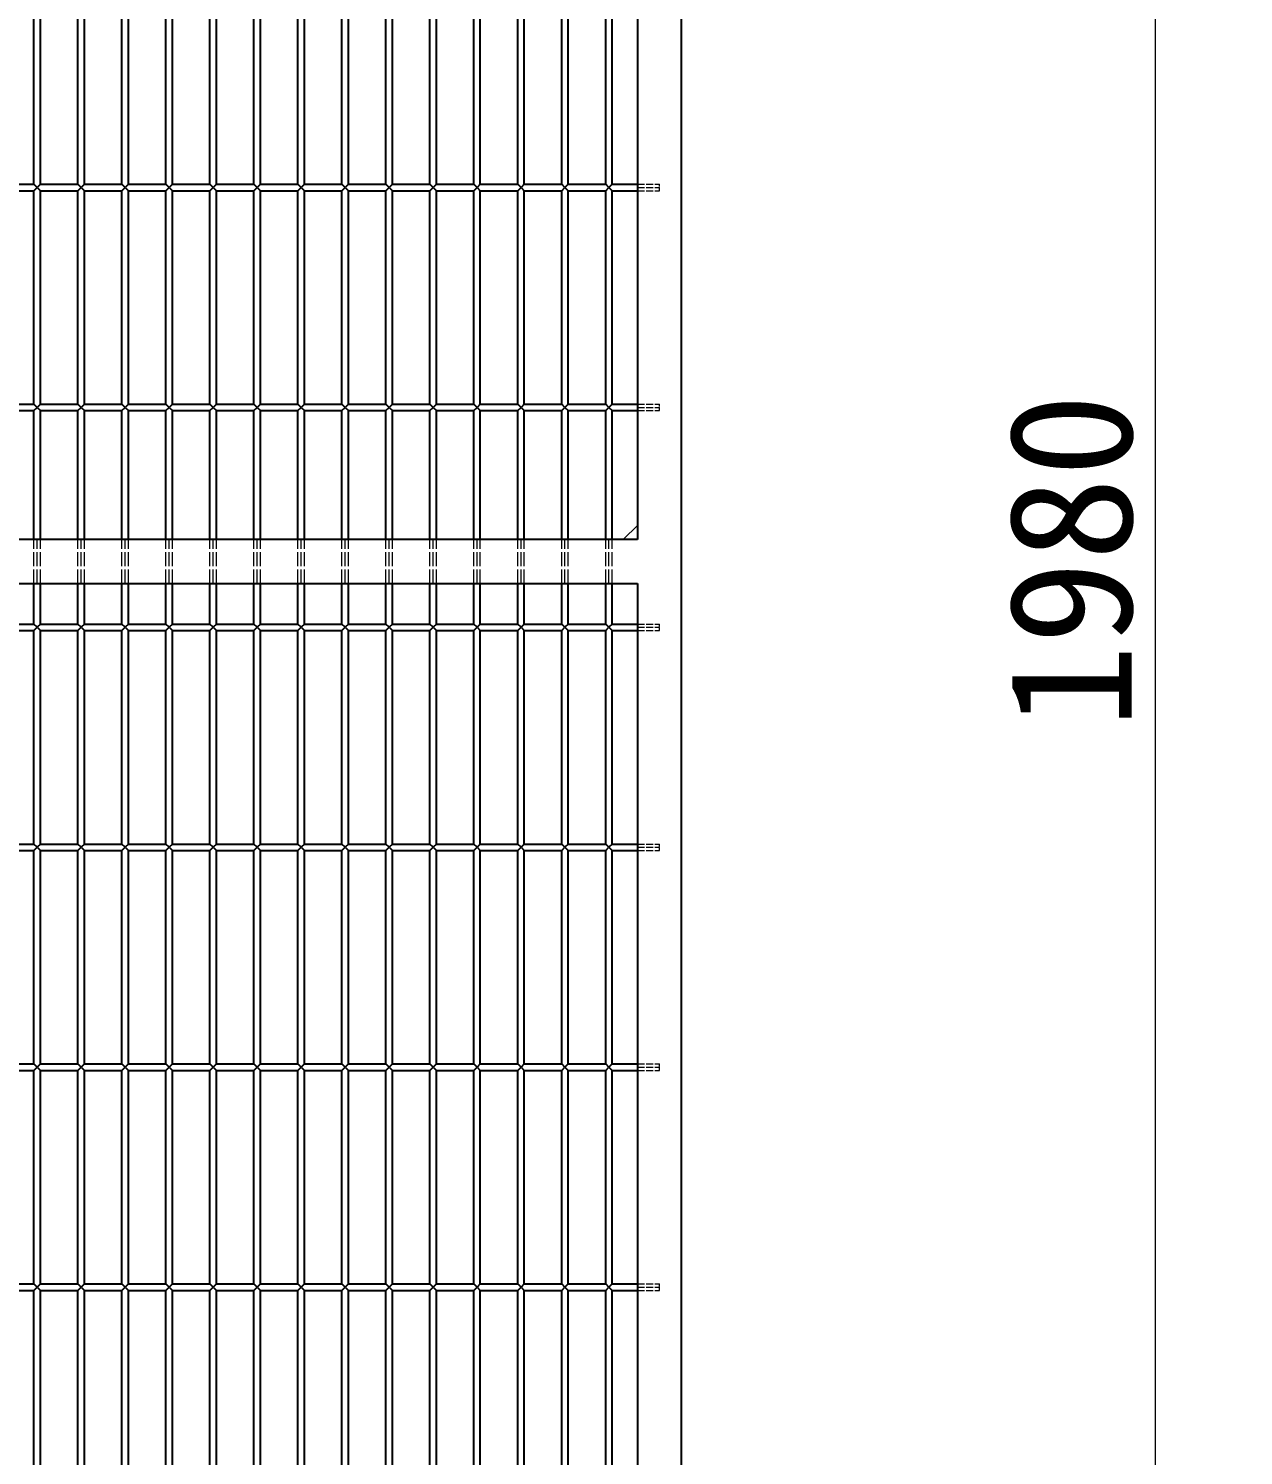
# Model space of a CAD drawing. Header units: millimetres. Extents: x 120 to 9117, y 110 to 4090.
# Drawn here: x 2473 to 3026, y 2111 to 2759 of the extents above; entities that cross this region are included whole.
import ezdxf

# ---------------------------------------------------------------- set-up
doc = ezdxf.new("R2010")
doc.units = ezdxf.units.MM
doc.header["$LTSCALE"] = 20
doc.linetypes.add('DASHED', pattern=[0.2067, 0.1654, -0.0413])
doc.layers.add('可见 (ISO)', color=7, linetype='Continuous', lineweight=25)
for name, color, linetype, lineweight, true_color in [('尺寸 (ISO)', 7, 'Continuous', 18, 0x008000), ('符号 (ISO)', 7, 'Continuous', 18, 0x008000), ('隐藏 (ISO)', 5, 'DASHED', 18, 0x0000ff)]:
    doc.layers.add(name, color=color, linetype=linetype, lineweight=lineweight, true_color=true_color)
doc.styles.add('最新国标', font='simfang.ttf')
doc.dimstyles.new('默认 (GB)', dxfattribs={"dimscale": 20, "dimtxt": 2.8, "dimasz": 2.5, "dimexe": 2, "dimexo": 1.5, "dimgap": 0.5, "dimtad": 1, "dimtoh": 1, "dimdsep": 46, "dimtxsty": '最新国标', "dimcen": 0.09, "dimdle": 10, "dimclrd": 256, "dimclre": 256, "dimclrt": 256, "dimaunit": 1, "dimadec": 3, "dimazin": 2, "dimtfac": 0.535714, "dimtdec": 3, "dimtmove": 0, "dimatfit": 3, "dimfxl": 0, "dimtolj": 1, "dimlwd": -1, "dimlwe": -1, "dimarcsym": 0})

# ---------------------------------------------------------------- blocks, each defined once
blk = doc.blocks.new('末端处理方式3')
at = {"layer": '符号 (ISO)'}
for p, q in [((137.197, 126.351), (137.514, 126.668)), ((137.514, 126.668), (137.514, 126.351)), ((137.514, 126.351), (137.197, 126.351))]:
    blk.add_line(p, q, dxfattribs=at)
at = {"layer": '符号 (ISO)', "flags": 128}
blk.add_lwpolyline([(137.514, 126.351), (137.514, 126.668), (137.197, 126.351), (137.514, 126.351)], dxfattribs=at)
at = {"layer": '符号 (ISO)'}
blk.add_solid([(137.514, 126.351), (137.514, 126.668), (137.197, 126.351), (137.514, 126.351)], dxfattribs=at)
blk = doc.blocks.new('_DotSmall')
at = {"color": 0, "linetype": 'ByBlock', "const_width": 0.5}
blk.add_lwpolyline([(-0.0625, 0, 1), (0.0625, 0, 1)], format="xyb", close=True, dxfattribs=at)
blk = doc.blocks.new('*D19')
at = {"layer": 'Defpoints', "color": 0, "transparency": 16777216}
for p in [(2638.78, 3507.01), (2985.81, 3507.01), (2635.78, 1527.01)]:
    blk.add_point(p, dxfattribs=at)
at = {"layer": '尺寸 (ISO)', "color": 116, "true_color": 0x00803f, "transparency": 16777216}
for p, q in [((2668.78, 3507.01), (3025.81, 3507.01)), ((2985.81, 1527.01), (2985.81, 3457.01)), ((2665.78, 1527.01), (3025.81, 1527.01))]:
    blk.add_line(p, q, dxfattribs=at)
blk.add_solid([(2977.47, 3457.01), (2994.14, 3457.01), (2985.81, 3507.01)], dxfattribs=at)
at = {"layer": '尺寸 (ISO)', "color": 116, "true_color": 0x00803f, "transparency": 16777216, "xscale": 50, "yscale": 50, "zscale": 50, "rotation": 270}
blk.add_blockref('_DotSmall', (2985.81, 1527.01), dxfattribs=at)
at = {"layer": '尺寸 (ISO)', "transparency": 16777216, "insert": (2947.49, 2517.21), "char_height": 56, "attachment_point": 5, "rotation": 90, "style": '最新国标'}
blk.add_mtext('\\A1;1980', dxfattribs=at)

msp = doc.modelspace()

# ---------------------------------------------------------------- linework, layer by layer
at = {"layer": '可见 (ISO)'}
for p, q in [((2770.28, 1517.011), (2770.28, 3517.011)), ((2750.28, 3497.011), (2750.28, 2527.011)), ((2475.78, 2688.511), (2475.78, 2785.511)), ((2478.78, 2688.511), (2478.78, 2785.511)), ((2495.78, 2688.511), (2495.78, 2785.511)), ((2498.78, 2688.511), (2498.78, 2785.511)), ((2515.78, 2688.511), (2515.78, 2785.511)), ((2518.78, 2688.511), (2518.78, 2785.511)), ((2535.78, 2688.511), (2535.78, 2785.511)), ((2538.78, 2688.511), (2538.78, 2785.511)), ((2555.78, 2688.511), (2555.78, 2785.511)), ((2558.78, 2688.511), (2558.78, 2785.511)), ((2575.78, 2688.511), (2575.78, 2785.511)), ((2578.78, 2688.511), (2578.78, 2785.511)), ((2595.78, 2688.511), (2595.78, 2785.511)), ((2598.78, 2688.511), (2598.78, 2785.511)), ((2615.78, 2688.511), (2615.78, 2785.511)), ((2618.78, 2688.511), (2618.78, 2785.511)), ((2635.78, 2688.511), (2635.78, 2785.511)), ((2638.78, 2688.511), (2638.78, 2785.511)), ((2655.78, 2688.511), (2655.78, 2785.511)), ((2658.78, 2688.511), (2658.78, 2785.511)), ((2675.78, 2688.511), (2675.78, 2785.511)), ((2678.78, 2688.511), (2678.78, 2785.511)), ((2695.78, 2688.511), (2695.78, 2785.511)), ((2698.78, 2688.511), (2698.78, 2785.511)), ((2715.78, 2688.511), (2715.78, 2785.511)), ((2718.78, 2688.511), (2718.78, 2785.511)), ((2735.78, 2688.511), (2735.78, 2785.511)), ((2738.78, 2688.511), (2738.78, 2785.511)), ((2458.78, 2688.511), (2475.78, 2688.511)), ((2477.28, 2687.011), (2475.78, 2688.511)), ((2475.78, 2685.511), (2477.28, 2687.011)), ((2478.78, 2688.511), (2477.28, 2687.011)), ((2477.28, 2687.011), (2478.78, 2685.511)), ((2478.78, 2688.511), (2495.78, 2688.511)), ((2497.28, 2687.011), (2495.78, 2688.511)), ((2495.78, 2685.511), (2497.28, 2687.011)), ((2498.78, 2688.511), (2497.28, 2687.011)), ((2497.28, 2687.011), (2498.78, 2685.511)), ((2498.78, 2688.511), (2515.78, 2688.511)), ((2517.28, 2687.011), (2515.78, 2688.511)), ((2515.78, 2685.511), (2517.28, 2687.011)), ((2518.78, 2688.511), (2517.28, 2687.011)), ((2517.28, 2687.011), (2518.78, 2685.511)), ((2518.78, 2688.511), (2535.78, 2688.511)), ((2537.28, 2687.011), (2535.78, 2688.511)), ((2535.78, 2685.511), (2537.28, 2687.011)), ((2538.78, 2688.511), (2537.28, 2687.011)), ((2537.28, 2687.011), (2538.78, 2685.511)), ((2538.78, 2688.511), (2555.78, 2688.511)), ((2557.28, 2687.011), (2555.78, 2688.511)), ((2555.78, 2685.511), (2557.28, 2687.011)), ((2558.78, 2688.511), (2557.28, 2687.011)), ((2557.28, 2687.011), (2558.78, 2685.511)), ((2558.78, 2688.511), (2575.78, 2688.511)), ((2577.28, 2687.011), (2575.78, 2688.511)), ((2575.78, 2685.511), (2577.28, 2687.011)), ((2578.78, 2688.511), (2577.28, 2687.011)), ((2577.28, 2687.011), (2578.78, 2685.511)), ((2578.78, 2688.511), (2595.78, 2688.511)), ((2597.28, 2687.011), (2595.78, 2688.511)), ((2595.78, 2685.511), (2597.28, 2687.011)), ((2598.78, 2688.511), (2597.28, 2687.011)), ((2597.28, 2687.011), (2598.78, 2685.511)), ((2598.78, 2688.511), (2615.78, 2688.511)), ((2617.28, 2687.011), (2615.78, 2688.511)), ((2615.78, 2685.511), (2617.28, 2687.011)), ((2618.78, 2688.511), (2617.28, 2687.011)), ((2617.28, 2687.011), (2618.78, 2685.511)), ((2618.78, 2688.511), (2635.78, 2688.511)), ((2637.28, 2687.011), (2635.78, 2688.511)), ((2635.78, 2685.511), (2637.28, 2687.011)), ((2638.78, 2688.511), (2637.28, 2687.011)), ((2637.28, 2687.011), (2638.78, 2685.511)), ((2638.78, 2688.511), (2655.78, 2688.511)), ((2657.28, 2687.011), (2655.78, 2688.511)), ((2655.78, 2685.511), (2657.28, 2687.011)), ((2658.78, 2688.511), (2657.28, 2687.011)), ((2657.28, 2687.011), (2658.78, 2685.511)), ((2658.78, 2688.511), (2675.78, 2688.511)), ((2677.28, 2687.011), (2675.78, 2688.511)), ((2675.78, 2685.511), (2677.28, 2687.011)), ((2678.78, 2688.511), (2677.28, 2687.011)), ((2677.28, 2687.011), (2678.78, 2685.511)), ((2678.78, 2688.511), (2695.78, 2688.511)), ((2697.28, 2687.011), (2695.78, 2688.511)), ((2695.78, 2685.511), (2697.28, 2687.011)), ((2698.78, 2688.511), (2697.28, 2687.011)), ((2697.28, 2687.011), (2698.78, 2685.511)), ((2698.78, 2688.511), (2715.78, 2688.511)), ((2717.28, 2687.011), (2715.78, 2688.511)), ((2715.78, 2685.511), (2717.28, 2687.011)), ((2718.78, 2688.511), (2717.28, 2687.011)), ((2717.28, 2687.011), (2718.78, 2685.511)), ((2718.78, 2688.511), (2735.78, 2688.511)), ((2737.28, 2687.011), (2735.78, 2688.511)), ((2735.78, 2685.511), (2737.28, 2687.011)), ((2738.78, 2688.511), (2737.28, 2687.011)), ((2737.28, 2687.011), (2738.78, 2685.511)), ((2738.78, 2688.511), (2750.28, 2688.511)), ((2458.78, 2685.511), (2475.78, 2685.511)), ((2475.78, 2588.511), (2475.78, 2685.511)), ((2478.78, 2685.511), (2495.78, 2685.511)), ((2478.78, 2588.511), (2478.78, 2685.511)), ((2495.78, 2588.511), (2495.78, 2685.511)), ((2498.78, 2685.511), (2515.78, 2685.511)), ((2498.78, 2588.511), (2498.78, 2685.511)), ((2515.78, 2588.511), (2515.78, 2685.511)), ((2518.78, 2685.511), (2535.78, 2685.511)), ((2518.78, 2588.511), (2518.78, 2685.511)), ((2535.78, 2588.511), (2535.78, 2685.511)), ((2538.78, 2685.511), (2555.78, 2685.511)), ((2538.78, 2588.511), (2538.78, 2685.511)), ((2555.78, 2588.511), (2555.78, 2685.511)), ((2558.78, 2685.511), (2575.78, 2685.511)), ((2558.78, 2588.511), (2558.78, 2685.511)), ((2575.78, 2588.511), (2575.78, 2685.511)), ((2578.78, 2685.511), (2595.78, 2685.511)), ((2578.78, 2588.511), (2578.78, 2685.511)), ((2595.78, 2588.511), (2595.78, 2685.511)), ((2598.78, 2685.511), (2615.78, 2685.511)), ((2598.78, 2588.511), (2598.78, 2685.511)), ((2615.78, 2588.511), (2615.78, 2685.511)), ((2618.78, 2685.511), (2635.78, 2685.511)), ((2618.78, 2588.511), (2618.78, 2685.511)), ((2635.78, 2588.511), (2635.78, 2685.511)), ((2638.78, 2685.511), (2655.78, 2685.511)), ((2638.78, 2588.511), (2638.78, 2685.511)), ((2655.78, 2588.511), (2655.78, 2685.511)), ((2658.78, 2685.511), (2675.78, 2685.511)), ((2658.78, 2588.511), (2658.78, 2685.511)), ((2675.78, 2588.511), (2675.78, 2685.511)), ((2678.78, 2685.511), (2695.78, 2685.511)), ((2678.78, 2588.511), (2678.78, 2685.511)), ((2695.78, 2588.511), (2695.78, 2685.511)), ((2698.78, 2685.511), (2715.78, 2685.511)), ((2698.78, 2588.511), (2698.78, 2685.511)), ((2715.78, 2588.511), (2715.78, 2685.511)), ((2718.78, 2685.511), (2735.78, 2685.511)), ((2718.78, 2588.511), (2718.78, 2685.511)), ((2735.78, 2588.511), (2735.78, 2685.511)), ((2738.78, 2685.511), (2750.28, 2685.511)), ((2738.78, 2588.511), (2738.78, 2685.511)), ((2458.78, 2588.511), (2475.78, 2588.511)), ((2477.28, 2587.011), (2475.78, 2588.511)), ((2478.78, 2588.511), (2477.28, 2587.011)), ((2478.78, 2588.511), (2495.78, 2588.511)), ((2497.28, 2587.011), (2495.78, 2588.511)), ((2498.78, 2588.511), (2497.28, 2587.011)), ((2498.78, 2588.511), (2515.78, 2588.511)), ((2517.28, 2587.011), (2515.78, 2588.511)), ((2518.78, 2588.511), (2517.28, 2587.011)), ((2518.78, 2588.511), (2535.78, 2588.511)), ((2537.28, 2587.011), (2535.78, 2588.511)), ((2538.78, 2588.511), (2537.28, 2587.011)), ((2538.78, 2588.511), (2555.78, 2588.511)), ((2557.28, 2587.011), (2555.78, 2588.511)), ((2558.78, 2588.511), (2557.28, 2587.011)), ((2558.78, 2588.511), (2575.78, 2588.511)), ((2577.28, 2587.011), (2575.78, 2588.511)), ((2578.78, 2588.511), (2577.28, 2587.011)), ((2578.78, 2588.511), (2595.78, 2588.511)), ((2597.28, 2587.011), (2595.78, 2588.511)), ((2598.78, 2588.511), (2597.28, 2587.011)), ((2598.78, 2588.511), (2615.78, 2588.511)), ((2617.28, 2587.011), (2615.78, 2588.511)), ((2618.78, 2588.511), (2617.28, 2587.011)), ((2618.78, 2588.511), (2635.78, 2588.511)), ((2637.28, 2587.011), (2635.78, 2588.511)), ((2638.78, 2588.511), (2637.28, 2587.011)), ((2638.78, 2588.511), (2655.78, 2588.511)), ((2657.28, 2587.011), (2655.78, 2588.511)), ((2658.78, 2588.511), (2657.28, 2587.011)), ((2658.78, 2588.511), (2675.78, 2588.511)), ((2677.28, 2587.011), (2675.78, 2588.511)), ((2678.78, 2588.511), (2677.28, 2587.011)), ((2678.78, 2588.511), (2695.78, 2588.511)), ((2697.28, 2587.011), (2695.78, 2588.511)), ((2698.78, 2588.511), (2697.28, 2587.011)), ((2698.78, 2588.511), (2715.78, 2588.511)), ((2717.28, 2587.011), (2715.78, 2588.511)), ((2718.78, 2588.511), (2717.28, 2587.011)), ((2718.78, 2588.511), (2735.78, 2588.511)), ((2737.28, 2587.011), (2735.78, 2588.511)), ((2738.78, 2588.511), (2737.28, 2587.011)), ((2738.78, 2588.511), (2750.28, 2588.511)), ((2458.78, 2585.511), (2475.78, 2585.511)), ((2475.78, 2585.511), (2477.28, 2587.011)), ((2475.78, 2527.011), (2475.78, 2585.511)), ((2477.28, 2587.011), (2478.78, 2585.511)), ((2478.78, 2585.511), (2495.78, 2585.511)), ((2478.78, 2527.011), (2478.78, 2585.511)), ((2495.78, 2585.511), (2497.28, 2587.011)), ((2495.78, 2527.011), (2495.78, 2585.511)), ((2497.28, 2587.011), (2498.78, 2585.511)), ((2498.78, 2585.511), (2515.78, 2585.511)), ((2498.78, 2527.011), (2498.78, 2585.511)), ((2515.78, 2585.511), (2517.28, 2587.011)), ((2515.78, 2527.011), (2515.78, 2585.511)), ((2517.28, 2587.011), (2518.78, 2585.511)), ((2518.78, 2585.511), (2535.78, 2585.511)), ((2518.78, 2527.011), (2518.78, 2585.511)), ((2535.78, 2585.511), (2537.28, 2587.011)), ((2535.78, 2527.011), (2535.78, 2585.511)), ((2537.28, 2587.011), (2538.78, 2585.511)), ((2538.78, 2585.511), (2555.78, 2585.511)), ((2538.78, 2527.011), (2538.78, 2585.511)), ((2555.78, 2585.511), (2557.28, 2587.011)), ((2555.78, 2527.011), (2555.78, 2585.511)), ((2557.28, 2587.011), (2558.78, 2585.511)), ((2558.78, 2585.511), (2575.78, 2585.511)), ((2558.78, 2527.011), (2558.78, 2585.511)), ((2575.78, 2585.511), (2577.28, 2587.011)), ((2575.78, 2527.011), (2575.78, 2585.511)), ((2577.28, 2587.011), (2578.78, 2585.511)), ((2578.78, 2585.511), (2595.78, 2585.511)), ((2578.78, 2527.011), (2578.78, 2585.511)), ((2595.78, 2585.511), (2597.28, 2587.011)), ((2595.78, 2527.011), (2595.78, 2585.511)), ((2597.28, 2587.011), (2598.78, 2585.511)), ((2598.78, 2585.511), (2615.78, 2585.511)), ((2598.78, 2527.011), (2598.78, 2585.511)), ((2615.78, 2585.511), (2617.28, 2587.011)), ((2615.78, 2527.011), (2615.78, 2585.511)), ((2617.28, 2587.011), (2618.78, 2585.511)), ((2618.78, 2585.511), (2635.78, 2585.511)), ((2618.78, 2527.011), (2618.78, 2585.511)), ((2635.78, 2585.511), (2637.28, 2587.011)), ((2635.78, 2527.011), (2635.78, 2585.511)), ((2637.28, 2587.011), (2638.78, 2585.511)), ((2638.78, 2585.511), (2655.78, 2585.511)), ((2638.78, 2527.011), (2638.78, 2585.511)), ((2655.78, 2585.511), (2657.28, 2587.011)), ((2655.78, 2527.011), (2655.78, 2585.511)), ((2657.28, 2587.011), (2658.78, 2585.511)), ((2658.78, 2585.511), (2675.78, 2585.511)), ((2658.78, 2527.011), (2658.78, 2585.511)), ((2675.78, 2585.511), (2677.28, 2587.011)), ((2675.78, 2527.011), (2675.78, 2585.511)), ((2677.28, 2587.011), (2678.78, 2585.511)), ((2678.78, 2585.511), (2695.78, 2585.511)), ((2678.78, 2527.011), (2678.78, 2585.511)), ((2695.78, 2585.511), (2697.28, 2587.011)), ((2695.78, 2527.011), (2695.78, 2585.511)), ((2697.28, 2587.011), (2698.78, 2585.511)), ((2698.78, 2585.511), (2715.78, 2585.511)), ((2698.78, 2527.011), (2698.78, 2585.511)), ((2715.78, 2585.511), (2717.28, 2587.011)), ((2715.78, 2527.011), (2715.78, 2585.511)), ((2717.28, 2587.011), (2718.78, 2585.511)), ((2718.78, 2585.511), (2735.78, 2585.511)), ((2718.78, 2527.011), (2718.78, 2585.511)), ((2735.78, 2585.511), (2737.28, 2587.011)), ((2735.78, 2527.011), (2735.78, 2585.511)), ((2737.28, 2587.011), (2738.78, 2585.511)), ((2738.78, 2585.511), (2750.28, 2585.511)), ((2738.78, 2527.011), (2738.78, 2585.511)), ((2750.28, 2527.011), (2090.28, 2527.011)), ((2090.28, 2507.011), (2750.28, 2507.011)), ((2475.78, 2488.511), (2475.78, 2507.011)), ((2478.78, 2488.511), (2478.78, 2507.011)), ((2495.78, 2488.511), (2495.78, 2507.011)), ((2498.78, 2488.511), (2498.78, 2507.011)), ((2515.78, 2488.511), (2515.78, 2507.011)), ((2518.78, 2488.511), (2518.78, 2507.011)), ((2535.78, 2488.511), (2535.78, 2507.011)), ((2538.78, 2488.511), (2538.78, 2507.011)), ((2555.78, 2488.511), (2555.78, 2507.011)), ((2558.78, 2488.511), (2558.78, 2507.011)), ((2575.78, 2488.511), (2575.78, 2507.011)), ((2578.78, 2488.511), (2578.78, 2507.011)), ((2595.78, 2488.511), (2595.78, 2507.011)), ((2598.78, 2488.511), (2598.78, 2507.011)), ((2615.78, 2488.511), (2615.78, 2507.011)), ((2618.78, 2488.511), (2618.78, 2507.011)), ((2635.78, 2488.511), (2635.78, 2507.011)), ((2638.78, 2488.511), (2638.78, 2507.011)), ((2655.78, 2488.511), (2655.78, 2507.011)), ((2658.78, 2488.511), (2658.78, 2507.011)), ((2675.78, 2488.511), (2675.78, 2507.011)), ((2678.78, 2488.511), (2678.78, 2507.011)), ((2695.78, 2488.511), (2695.78, 2507.011)), ((2698.78, 2488.511), (2698.78, 2507.011)), ((2715.78, 2488.511), (2715.78, 2507.011)), ((2718.78, 2488.511), (2718.78, 2507.011)), ((2735.78, 2488.511), (2735.78, 2507.011)), ((2738.78, 2488.511), (2738.78, 2507.011)), ((2750.28, 2507.011), (2750.28, 1537.011)), ((2458.78, 2488.511), (2475.78, 2488.511)), ((2458.78, 2485.511), (2475.78, 2485.511)), ((2477.28, 2487.011), (2475.78, 2488.511)), ((2475.78, 2485.511), (2477.28, 2487.011)), ((2475.78, 2388.511), (2475.78, 2485.511)), ((2478.78, 2488.511), (2477.28, 2487.011)), ((2477.28, 2487.011), (2478.78, 2485.511)), ((2478.78, 2488.511), (2495.78, 2488.511)), ((2478.78, 2485.511), (2495.78, 2485.511)), ((2478.78, 2388.511), (2478.78, 2485.511)), ((2497.28, 2487.011), (2495.78, 2488.511)), ((2495.78, 2485.511), (2497.28, 2487.011)), ((2495.78, 2388.511), (2495.78, 2485.511)), ((2498.78, 2488.511), (2497.28, 2487.011)), ((2497.28, 2487.011), (2498.78, 2485.511)), ((2498.78, 2488.511), (2515.78, 2488.511)), ((2498.78, 2485.511), (2515.78, 2485.511)), ((2498.78, 2388.511), (2498.78, 2485.511)), ((2517.28, 2487.011), (2515.78, 2488.511)), ((2515.78, 2485.511), (2517.28, 2487.011)), ((2515.78, 2388.511), (2515.78, 2485.511)), ((2518.78, 2488.511), (2517.28, 2487.011)), ((2517.28, 2487.011), (2518.78, 2485.511)), ((2518.78, 2488.511), (2535.78, 2488.511)), ((2518.78, 2485.511), (2535.78, 2485.511)), ((2518.78, 2388.511), (2518.78, 2485.511)), ((2537.28, 2487.011), (2535.78, 2488.511)), ((2535.78, 2485.511), (2537.28, 2487.011)), ((2535.78, 2388.511), (2535.78, 2485.511)), ((2538.78, 2488.511), (2537.28, 2487.011)), ((2537.28, 2487.011), (2538.78, 2485.511)), ((2538.78, 2488.511), (2555.78, 2488.511)), ((2538.78, 2485.511), (2555.78, 2485.511)), ((2538.78, 2388.511), (2538.78, 2485.511)), ((2557.28, 2487.011), (2555.78, 2488.511)), ((2555.78, 2485.511), (2557.28, 2487.011)), ((2555.78, 2388.511), (2555.78, 2485.511)), ((2558.78, 2488.511), (2557.28, 2487.011)), ((2557.28, 2487.011), (2558.78, 2485.511)), ((2558.78, 2488.511), (2575.78, 2488.511)), ((2558.78, 2485.511), (2575.78, 2485.511)), ((2558.78, 2388.511), (2558.78, 2485.511)), ((2577.28, 2487.011), (2575.78, 2488.511)), ((2575.78, 2485.511), (2577.28, 2487.011)), ((2575.78, 2388.511), (2575.78, 2485.511)), ((2578.78, 2488.511), (2577.28, 2487.011)), ((2577.28, 2487.011), (2578.78, 2485.511)), ((2578.78, 2488.511), (2595.78, 2488.511)), ((2578.78, 2485.511), (2595.78, 2485.511)), ((2578.78, 2388.511), (2578.78, 2485.511)), ((2597.28, 2487.011), (2595.78, 2488.511)), ((2595.78, 2485.511), (2597.28, 2487.011)), ((2595.78, 2388.511), (2595.78, 2485.511)), ((2598.78, 2488.511), (2597.28, 2487.011)), ((2597.28, 2487.011), (2598.78, 2485.511)), ((2598.78, 2488.511), (2615.78, 2488.511)), ((2598.78, 2485.511), (2615.78, 2485.511)), ((2598.78, 2388.511), (2598.78, 2485.511)), ((2617.28, 2487.011), (2615.78, 2488.511)), ((2615.78, 2485.511), (2617.28, 2487.011)), ((2615.78, 2388.511), (2615.78, 2485.511)), ((2618.78, 2488.511), (2617.28, 2487.011)), ((2617.28, 2487.011), (2618.78, 2485.511)), ((2618.78, 2488.511), (2635.78, 2488.511)), ((2618.78, 2485.511), (2635.78, 2485.511)), ((2618.78, 2388.511), (2618.78, 2485.511)), ((2637.28, 2487.011), (2635.78, 2488.511)), ((2635.78, 2485.511), (2637.28, 2487.011)), ((2635.78, 2388.511), (2635.78, 2485.511)), ((2638.78, 2488.511), (2637.28, 2487.011)), ((2637.28, 2487.011), (2638.78, 2485.511)), ((2638.78, 2488.511), (2655.78, 2488.511)), ((2638.78, 2485.511), (2655.78, 2485.511)), ((2638.78, 2388.511), (2638.78, 2485.511)), ((2657.28, 2487.011), (2655.78, 2488.511)), ((2655.78, 2485.511), (2657.28, 2487.011)), ((2655.78, 2388.511), (2655.78, 2485.511)), ((2658.78, 2488.511), (2657.28, 2487.011)), ((2657.28, 2487.011), (2658.78, 2485.511)), ((2658.78, 2488.511), (2675.78, 2488.511)), ((2658.78, 2485.511), (2675.78, 2485.511)), ((2658.78, 2388.511), (2658.78, 2485.511)), ((2677.28, 2487.011), (2675.78, 2488.511)), ((2675.78, 2485.511), (2677.28, 2487.011)), ((2675.78, 2388.511), (2675.78, 2485.511)), ((2678.78, 2488.511), (2677.28, 2487.011)), ((2677.28, 2487.011), (2678.78, 2485.511)), ((2678.78, 2488.511), (2695.78, 2488.511)), ((2678.78, 2485.511), (2695.78, 2485.511)), ((2678.78, 2388.511), (2678.78, 2485.511)), ((2697.28, 2487.011), (2695.78, 2488.511)), ((2695.78, 2485.511), (2697.28, 2487.011)), ((2695.78, 2388.511), (2695.78, 2485.511)), ((2698.78, 2488.511), (2697.28, 2487.011)), ((2697.28, 2487.011), (2698.78, 2485.511)), ((2698.78, 2488.511), (2715.78, 2488.511)), ((2698.78, 2485.511), (2715.78, 2485.511)), ((2698.78, 2388.511), (2698.78, 2485.511)), ((2717.28, 2487.011), (2715.78, 2488.511)), ((2715.78, 2485.511), (2717.28, 2487.011)), ((2715.78, 2388.511), (2715.78, 2485.511)), ((2718.78, 2488.511), (2717.28, 2487.011)), ((2717.28, 2487.011), (2718.78, 2485.511)), ((2718.78, 2488.511), (2735.78, 2488.511)), ((2718.78, 2485.511), (2735.78, 2485.511)), ((2718.78, 2388.511), (2718.78, 2485.511)), ((2737.28, 2487.011), (2735.78, 2488.511)), ((2735.78, 2485.511), (2737.28, 2487.011)), ((2735.78, 2388.511), (2735.78, 2485.511)), ((2738.78, 2488.511), (2737.28, 2487.011)), ((2737.28, 2487.011), (2738.78, 2485.511)), ((2738.78, 2488.511), (2750.28, 2488.511)), ((2738.78, 2485.511), (2750.28, 2485.511)), ((2738.78, 2388.511), (2738.78, 2485.511)), ((2458.78, 2388.511), (2475.78, 2388.511)), ((2477.28, 2387.011), (2475.78, 2388.511)), ((2478.78, 2388.511), (2477.28, 2387.011)), ((2478.78, 2388.511), (2495.78, 2388.511)), ((2497.28, 2387.011), (2495.78, 2388.511)), ((2498.78, 2388.511), (2497.28, 2387.011)), ((2498.78, 2388.511), (2515.78, 2388.511)), ((2517.28, 2387.011), (2515.78, 2388.511)), ((2518.78, 2388.511), (2517.28, 2387.011)), ((2518.78, 2388.511), (2535.78, 2388.511)), ((2537.28, 2387.011), (2535.78, 2388.511)), ((2538.78, 2388.511), (2537.28, 2387.011)), ((2538.78, 2388.511), (2555.78, 2388.511)), ((2557.28, 2387.011), (2555.78, 2388.511)), ((2558.78, 2388.511), (2557.28, 2387.011)), ((2558.78, 2388.511), (2575.78, 2388.511)), ((2577.28, 2387.011), (2575.78, 2388.511)), ((2578.78, 2388.511), (2577.28, 2387.011)), ((2578.78, 2388.511), (2595.78, 2388.511)), ((2597.28, 2387.011), (2595.78, 2388.511)), ((2598.78, 2388.511), (2597.28, 2387.011)), ((2598.78, 2388.511), (2615.78, 2388.511)), ((2617.28, 2387.011), (2615.78, 2388.511)), ((2618.78, 2388.511), (2617.28, 2387.011)), ((2618.78, 2388.511), (2635.78, 2388.511)), ((2637.28, 2387.011), (2635.78, 2388.511)), ((2638.78, 2388.511), (2637.28, 2387.011)), ((2638.78, 2388.511), (2655.78, 2388.511)), ((2657.28, 2387.011), (2655.78, 2388.511)), ((2658.78, 2388.511), (2657.28, 2387.011)), ((2658.78, 2388.511), (2675.78, 2388.511)), ((2677.28, 2387.011), (2675.78, 2388.511)), ((2678.78, 2388.511), (2677.28, 2387.011)), ((2678.78, 2388.511), (2695.78, 2388.511)), ((2697.28, 2387.011), (2695.78, 2388.511)), ((2698.78, 2388.511), (2697.28, 2387.011)), ((2698.78, 2388.511), (2715.78, 2388.511)), ((2717.28, 2387.011), (2715.78, 2388.511)), ((2718.78, 2388.511), (2717.28, 2387.011)), ((2718.78, 2388.511), (2735.78, 2388.511)), ((2737.28, 2387.011), (2735.78, 2388.511)), ((2738.78, 2388.511), (2737.28, 2387.011)), ((2738.78, 2388.511), (2750.28, 2388.511)), ((2458.78, 2385.511), (2475.78, 2385.511)), ((2475.78, 2385.511), (2477.28, 2387.011)), ((2475.78, 2288.511), (2475.78, 2385.511)), ((2477.28, 2387.011), (2478.78, 2385.511)), ((2478.78, 2385.511), (2495.78, 2385.511)), ((2478.78, 2288.511), (2478.78, 2385.511)), ((2495.78, 2385.511), (2497.28, 2387.011)), ((2495.78, 2288.511), (2495.78, 2385.511)), ((2497.28, 2387.011), (2498.78, 2385.511)), ((2498.78, 2385.511), (2515.78, 2385.511)), ((2498.78, 2288.511), (2498.78, 2385.511)), ((2515.78, 2385.511), (2517.28, 2387.011)), ((2515.78, 2288.511), (2515.78, 2385.511)), ((2517.28, 2387.011), (2518.78, 2385.511)), ((2518.78, 2385.511), (2535.78, 2385.511)), ((2518.78, 2288.511), (2518.78, 2385.511)), ((2535.78, 2385.511), (2537.28, 2387.011)), ((2535.78, 2288.511), (2535.78, 2385.511)), ((2537.28, 2387.011), (2538.78, 2385.511)), ((2538.78, 2385.511), (2555.78, 2385.511)), ((2538.78, 2288.511), (2538.78, 2385.511)), ((2555.78, 2385.511), (2557.28, 2387.011)), ((2555.78, 2288.511), (2555.78, 2385.511)), ((2557.28, 2387.011), (2558.78, 2385.511)), ((2558.78, 2385.511), (2575.78, 2385.511)), ((2558.78, 2288.511), (2558.78, 2385.511)), ((2575.78, 2385.511), (2577.28, 2387.011)), ((2575.78, 2288.511), (2575.78, 2385.511)), ((2577.28, 2387.011), (2578.78, 2385.511)), ((2578.78, 2385.511), (2595.78, 2385.511)), ((2578.78, 2288.511), (2578.78, 2385.511)), ((2595.78, 2385.511), (2597.28, 2387.011)), ((2595.78, 2288.511), (2595.78, 2385.511)), ((2597.28, 2387.011), (2598.78, 2385.511)), ((2598.78, 2385.511), (2615.78, 2385.511)), ((2598.78, 2288.511), (2598.78, 2385.511)), ((2615.78, 2385.511), (2617.28, 2387.011)), ((2615.78, 2288.511), (2615.78, 2385.511)), ((2617.28, 2387.011), (2618.78, 2385.511)), ((2618.78, 2385.511), (2635.78, 2385.511)), ((2618.78, 2288.511), (2618.78, 2385.511)), ((2635.78, 2385.511), (2637.28, 2387.011)), ((2635.78, 2288.511), (2635.78, 2385.511)), ((2637.28, 2387.011), (2638.78, 2385.511)), ((2638.78, 2385.511), (2655.78, 2385.511)), ((2638.78, 2288.511), (2638.78, 2385.511)), ((2655.78, 2385.511), (2657.28, 2387.011)), ((2655.78, 2288.511), (2655.78, 2385.511)), ((2657.28, 2387.011), (2658.78, 2385.511)), ((2658.78, 2385.511), (2675.78, 2385.511)), ((2658.78, 2288.511), (2658.78, 2385.511)), ((2675.78, 2385.511), (2677.28, 2387.011)), ((2675.78, 2288.511), (2675.78, 2385.511)), ((2677.28, 2387.011), (2678.78, 2385.511)), ((2678.78, 2385.511), (2695.78, 2385.511)), ((2678.78, 2288.511), (2678.78, 2385.511)), ((2695.78, 2385.511), (2697.28, 2387.011)), ((2695.78, 2288.511), (2695.78, 2385.511)), ((2697.28, 2387.011), (2698.78, 2385.511)), ((2698.78, 2385.511), (2715.78, 2385.511)), ((2698.78, 2288.511), (2698.78, 2385.511)), ((2715.78, 2385.511), (2717.28, 2387.011)), ((2715.78, 2288.511), (2715.78, 2385.511)), ((2717.28, 2387.011), (2718.78, 2385.511)), ((2718.78, 2385.511), (2735.78, 2385.511)), ((2718.78, 2288.511), (2718.78, 2385.511)), ((2735.78, 2385.511), (2737.28, 2387.011)), ((2735.78, 2288.511), (2735.78, 2385.511)), ((2737.28, 2387.011), (2738.78, 2385.511)), ((2738.78, 2385.511), (2750.28, 2385.511)), ((2738.78, 2288.511), (2738.78, 2385.511)), ((2458.78, 2288.511), (2475.78, 2288.511)), ((2458.78, 2285.511), (2475.78, 2285.511)), ((2477.28, 2287.011), (2475.78, 2288.511)), ((2475.78, 2285.511), (2477.28, 2287.011)), ((2475.78, 2188.511), (2475.78, 2285.511)), ((2478.78, 2288.511), (2477.28, 2287.011)), ((2477.28, 2287.011), (2478.78, 2285.511)), ((2478.78, 2288.511), (2495.78, 2288.511)), ((2478.78, 2285.511), (2495.78, 2285.511)), ((2478.78, 2188.511), (2478.78, 2285.511)), ((2497.28, 2287.011), (2495.78, 2288.511)), ((2495.78, 2285.511), (2497.28, 2287.011)), ((2495.78, 2188.511), (2495.78, 2285.511)), ((2498.78, 2288.511), (2497.28, 2287.011)), ((2497.28, 2287.011), (2498.78, 2285.511)), ((2498.78, 2288.511), (2515.78, 2288.511)), ((2498.78, 2285.511), (2515.78, 2285.511)), ((2498.78, 2188.511), (2498.78, 2285.511)), ((2517.28, 2287.011), (2515.78, 2288.511)), ((2515.78, 2285.511), (2517.28, 2287.011)), ((2515.78, 2188.511), (2515.78, 2285.511)), ((2518.78, 2288.511), (2517.28, 2287.011)), ((2517.28, 2287.011), (2518.78, 2285.511)), ((2518.78, 2288.511), (2535.78, 2288.511)), ((2518.78, 2285.511), (2535.78, 2285.511)), ((2518.78, 2188.511), (2518.78, 2285.511)), ((2537.28, 2287.011), (2535.78, 2288.511)), ((2535.78, 2285.511), (2537.28, 2287.011)), ((2535.78, 2188.511), (2535.78, 2285.511)), ((2538.78, 2288.511), (2537.28, 2287.011)), ((2537.28, 2287.011), (2538.78, 2285.511)), ((2538.78, 2288.511), (2555.78, 2288.511)), ((2538.78, 2285.511), (2555.78, 2285.511)), ((2538.78, 2188.511), (2538.78, 2285.511)), ((2557.28, 2287.011), (2555.78, 2288.511)), ((2555.78, 2285.511), (2557.28, 2287.011)), ((2555.78, 2188.511), (2555.78, 2285.511)), ((2558.78, 2288.511), (2557.28, 2287.011)), ((2557.28, 2287.011), (2558.78, 2285.511)), ((2558.78, 2288.511), (2575.78, 2288.511)), ((2558.78, 2285.511), (2575.78, 2285.511)), ((2558.78, 2188.511), (2558.78, 2285.511)), ((2577.28, 2287.011), (2575.78, 2288.511)), ((2575.78, 2285.511), (2577.28, 2287.011)), ((2575.78, 2188.511), (2575.78, 2285.511)), ((2578.78, 2288.511), (2577.28, 2287.011)), ((2577.28, 2287.011), (2578.78, 2285.511)), ((2578.78, 2288.511), (2595.78, 2288.511)), ((2578.78, 2285.511), (2595.78, 2285.511)), ((2578.78, 2188.511), (2578.78, 2285.511)), ((2597.28, 2287.011), (2595.78, 2288.511)), ((2595.78, 2285.511), (2597.28, 2287.011)), ((2595.78, 2188.511), (2595.78, 2285.511)), ((2598.78, 2288.511), (2597.28, 2287.011)), ((2597.28, 2287.011), (2598.78, 2285.511)), ((2598.78, 2288.511), (2615.78, 2288.511)), ((2598.78, 2285.511), (2615.78, 2285.511)), ((2598.78, 2188.511), (2598.78, 2285.511)), ((2617.28, 2287.011), (2615.78, 2288.511)), ((2615.78, 2285.511), (2617.28, 2287.011)), ((2615.78, 2188.511), (2615.78, 2285.511)), ((2618.78, 2288.511), (2617.28, 2287.011)), ((2617.28, 2287.011), (2618.78, 2285.511)), ((2618.78, 2288.511), (2635.78, 2288.511)), ((2618.78, 2285.511), (2635.78, 2285.511)), ((2618.78, 2188.511), (2618.78, 2285.511)), ((2637.28, 2287.011), (2635.78, 2288.511)), ((2635.78, 2285.511), (2637.28, 2287.011)), ((2635.78, 2188.511), (2635.78, 2285.511)), ((2638.78, 2288.511), (2637.28, 2287.011)), ((2637.28, 2287.011), (2638.78, 2285.511)), ((2638.78, 2288.511), (2655.78, 2288.511)), ((2638.78, 2285.511), (2655.78, 2285.511)), ((2638.78, 2188.511), (2638.78, 2285.511)), ((2657.28, 2287.011), (2655.78, 2288.511)), ((2655.78, 2285.511), (2657.28, 2287.011)), ((2655.78, 2188.511), (2655.78, 2285.511)), ((2658.78, 2288.511), (2657.28, 2287.011)), ((2657.28, 2287.011), (2658.78, 2285.511)), ((2658.78, 2288.511), (2675.78, 2288.511)), ((2658.78, 2285.511), (2675.78, 2285.511)), ((2658.78, 2188.511), (2658.78, 2285.511)), ((2677.28, 2287.011), (2675.78, 2288.511)), ((2675.78, 2285.511), (2677.28, 2287.011)), ((2675.78, 2188.511), (2675.78, 2285.511)), ((2678.78, 2288.511), (2677.28, 2287.011)), ((2677.28, 2287.011), (2678.78, 2285.511)), ((2678.78, 2288.511), (2695.78, 2288.511)), ((2678.78, 2285.511), (2695.78, 2285.511)), ((2678.78, 2188.511), (2678.78, 2285.511)), ((2697.28, 2287.011), (2695.78, 2288.511)), ((2695.78, 2285.511), (2697.28, 2287.011)), ((2695.78, 2188.511), (2695.78, 2285.511)), ((2698.78, 2288.511), (2697.28, 2287.011)), ((2697.28, 2287.011), (2698.78, 2285.511)), ((2698.78, 2288.511), (2715.78, 2288.511)), ((2698.78, 2285.511), (2715.78, 2285.511)), ((2698.78, 2188.511), (2698.78, 2285.511)), ((2717.28, 2287.011), (2715.78, 2288.511)), ((2715.78, 2285.511), (2717.28, 2287.011)), ((2715.78, 2188.511), (2715.78, 2285.511)), ((2718.78, 2288.511), (2717.28, 2287.011)), ((2717.28, 2287.011), (2718.78, 2285.511)), ((2718.78, 2288.511), (2735.78, 2288.511)), ((2718.78, 2285.511), (2735.78, 2285.511)), ((2718.78, 2188.511), (2718.78, 2285.511)), ((2737.28, 2287.011), (2735.78, 2288.511)), ((2735.78, 2285.511), (2737.28, 2287.011)), ((2735.78, 2188.511), (2735.78, 2285.511)), ((2738.78, 2288.511), (2737.28, 2287.011)), ((2737.28, 2287.011), (2738.78, 2285.511)), ((2738.78, 2288.511), (2750.28, 2288.511)), ((2738.78, 2285.511), (2750.28, 2285.511)), ((2738.78, 2188.511), (2738.78, 2285.511)), ((2458.78, 2188.511), (2475.78, 2188.511)), ((2477.28, 2187.011), (2475.78, 2188.511)), ((2475.78, 2185.511), (2477.28, 2187.011)), ((2478.78, 2188.511), (2477.28, 2187.011)), ((2477.28, 2187.011), (2478.78, 2185.511)), ((2478.78, 2188.511), (2495.78, 2188.511)), ((2497.28, 2187.011), (2495.78, 2188.511)), ((2495.78, 2185.511), (2497.28, 2187.011)), ((2498.78, 2188.511), (2497.28, 2187.011)), ((2497.28, 2187.011), (2498.78, 2185.511)), ((2498.78, 2188.511), (2515.78, 2188.511)), ((2517.28, 2187.011), (2515.78, 2188.511)), ((2515.78, 2185.511), (2517.28, 2187.011)), ((2518.78, 2188.511), (2517.28, 2187.011)), ((2517.28, 2187.011), (2518.78, 2185.511)), ((2518.78, 2188.511), (2535.78, 2188.511)), ((2537.28, 2187.011), (2535.78, 2188.511)), ((2535.78, 2185.511), (2537.28, 2187.011)), ((2538.78, 2188.511), (2537.28, 2187.011)), ((2537.28, 2187.011), (2538.78, 2185.511)), ((2538.78, 2188.511), (2555.78, 2188.511)), ((2557.28, 2187.011), (2555.78, 2188.511)), ((2555.78, 2185.511), (2557.28, 2187.011)), ((2558.78, 2188.511), (2557.28, 2187.011)), ((2557.28, 2187.011), (2558.78, 2185.511)), ((2558.78, 2188.511), (2575.78, 2188.511)), ((2577.28, 2187.011), (2575.78, 2188.511)), ((2575.78, 2185.511), (2577.28, 2187.011)), ((2578.78, 2188.511), (2577.28, 2187.011)), ((2577.28, 2187.011), (2578.78, 2185.511)), ((2578.78, 2188.511), (2595.78, 2188.511)), ((2597.28, 2187.011), (2595.78, 2188.511)), ((2595.78, 2185.511), (2597.28, 2187.011)), ((2598.78, 2188.511), (2597.28, 2187.011)), ((2597.28, 2187.011), (2598.78, 2185.511)), ((2598.78, 2188.511), (2615.78, 2188.511)), ((2617.28, 2187.011), (2615.78, 2188.511)), ((2615.78, 2185.511), (2617.28, 2187.011)), ((2618.78, 2188.511), (2617.28, 2187.011)), ((2617.28, 2187.011), (2618.78, 2185.511)), ((2618.78, 2188.511), (2635.78, 2188.511)), ((2637.28, 2187.011), (2635.78, 2188.511)), ((2635.78, 2185.511), (2637.28, 2187.011)), ((2638.78, 2188.511), (2637.28, 2187.011)), ((2637.28, 2187.011), (2638.78, 2185.511)), ((2638.78, 2188.511), (2655.78, 2188.511)), ((2657.28, 2187.011), (2655.78, 2188.511)), ((2655.78, 2185.511), (2657.28, 2187.011)), ((2658.78, 2188.511), (2657.28, 2187.011)), ((2657.28, 2187.011), (2658.78, 2185.511)), ((2658.78, 2188.511), (2675.78, 2188.511)), ((2677.28, 2187.011), (2675.78, 2188.511)), ((2675.78, 2185.511), (2677.28, 2187.011)), ((2678.78, 2188.511), (2677.28, 2187.011)), ((2677.28, 2187.011), (2678.78, 2185.511)), ((2678.78, 2188.511), (2695.78, 2188.511)), ((2697.28, 2187.011), (2695.78, 2188.511)), ((2695.78, 2185.511), (2697.28, 2187.011)), ((2698.78, 2188.511), (2697.28, 2187.011)), ((2697.28, 2187.011), (2698.78, 2185.511)), ((2698.78, 2188.511), (2715.78, 2188.511)), ((2717.28, 2187.011), (2715.78, 2188.511)), ((2715.78, 2185.511), (2717.28, 2187.011)), ((2718.78, 2188.511), (2717.28, 2187.011)), ((2717.28, 2187.011), (2718.78, 2185.511)), ((2718.78, 2188.511), (2735.78, 2188.511)), ((2737.28, 2187.011), (2735.78, 2188.511)), ((2735.78, 2185.511), (2737.28, 2187.011)), ((2738.78, 2188.511), (2737.28, 2187.011)), ((2737.28, 2187.011), (2738.78, 2185.511)), ((2738.78, 2188.511), (2750.28, 2188.511)), ((2458.78, 2185.511), (2475.78, 2185.511)), ((2475.78, 2088.511), (2475.78, 2185.511)), ((2478.78, 2185.511), (2495.78, 2185.511)), ((2478.78, 2088.511), (2478.78, 2185.511)), ((2495.78, 2088.511), (2495.78, 2185.511)), ((2498.78, 2185.511), (2515.78, 2185.511)), ((2498.78, 2088.511), (2498.78, 2185.511)), ((2515.78, 2088.511), (2515.78, 2185.511)), ((2518.78, 2185.511), (2535.78, 2185.511)), ((2518.78, 2088.511), (2518.78, 2185.511)), ((2535.78, 2088.511), (2535.78, 2185.511)), ((2538.78, 2185.511), (2555.78, 2185.511)), ((2538.78, 2088.511), (2538.78, 2185.511)), ((2555.78, 2088.511), (2555.78, 2185.511)), ((2558.78, 2185.511), (2575.78, 2185.511)), ((2558.78, 2088.511), (2558.78, 2185.511)), ((2575.78, 2088.511), (2575.78, 2185.511)), ((2578.78, 2185.511), (2595.78, 2185.511)), ((2578.78, 2088.511), (2578.78, 2185.511)), ((2595.78, 2088.511), (2595.78, 2185.511)), ((2598.78, 2185.511), (2615.78, 2185.511)), ((2598.78, 2088.511), (2598.78, 2185.511)), ((2615.78, 2088.511), (2615.78, 2185.511)), ((2618.78, 2185.511), (2635.78, 2185.511)), ((2618.78, 2088.511), (2618.78, 2185.511)), ((2635.78, 2088.511), (2635.78, 2185.511)), ((2638.78, 2185.511), (2655.78, 2185.511)), ((2638.78, 2088.511), (2638.78, 2185.511)), ((2655.78, 2088.511), (2655.78, 2185.511)), ((2658.78, 2185.511), (2675.78, 2185.511)), ((2658.78, 2088.511), (2658.78, 2185.511)), ((2675.78, 2088.511), (2675.78, 2185.511)), ((2678.78, 2185.511), (2695.78, 2185.511)), ((2678.78, 2088.511), (2678.78, 2185.511)), ((2695.78, 2088.511), (2695.78, 2185.511)), ((2698.78, 2185.511), (2715.78, 2185.511)), ((2698.78, 2088.511), (2698.78, 2185.511)), ((2715.78, 2088.511), (2715.78, 2185.511)), ((2718.78, 2185.511), (2735.78, 2185.511)), ((2718.78, 2088.511), (2718.78, 2185.511)), ((2735.78, 2088.511), (2735.78, 2185.511)), ((2738.78, 2185.511), (2750.28, 2185.511)), ((2738.78, 2088.511), (2738.78, 2185.511))]:
    msp.add_line(p, q, dxfattribs=at)
at = {"layer": '隐藏 (ISO)', "ltscale": 0.952248}
for p, q in [((2750.28, 2688.511), (2760.28, 2688.511)), ((2750.28, 2687.011), (2760.28, 2687.011)), ((2750.28, 2685.511), (2760.28, 2685.511)), ((2750.28, 2588.511), (2760.28, 2588.511)), ((2750.28, 2587.011), (2760.28, 2587.011)), ((2750.28, 2585.511), (2760.28, 2585.511)), ((2750.28, 2488.511), (2760.28, 2488.511)), ((2750.28, 2487.011), (2760.28, 2487.011)), ((2750.28, 2485.511), (2760.28, 2485.511)), ((2750.28, 2388.511), (2760.28, 2388.511)), ((2750.28, 2387.011), (2760.28, 2387.011)), ((2750.28, 2385.511), (2760.28, 2385.511)), ((2750.28, 2288.511), (2760.28, 2288.511)), ((2750.28, 2287.011), (2760.28, 2287.011)), ((2750.28, 2285.511), (2760.28, 2285.511)), ((2750.28, 2188.511), (2760.28, 2188.511)), ((2750.28, 2187.011), (2760.28, 2187.011)), ((2750.28, 2185.511), (2760.28, 2185.511))]:
    msp.add_line(p, q, dxfattribs=at)
at = {"layer": '隐藏 (ISO)', "ltscale": 0.448684}
for p, q in [((2760.28, 2685.511), (2760.28, 2688.511)), ((2760.28, 2585.511), (2760.28, 2588.511)), ((2760.28, 2485.511), (2760.28, 2488.511)), ((2760.28, 2385.511), (2760.28, 2388.511)), ((2760.28, 2285.511), (2760.28, 2288.511)), ((2760.28, 2185.511), (2760.28, 2188.511))]:
    msp.add_line(p, q, dxfattribs=at)
at = {"layer": '隐藏 (ISO)', "ltscale": 1.904597}
for p, q in [((2475.78, 2507.011), (2475.78, 2527.011)), ((2477.28, 2507.011), (2477.28, 2527.011)), ((2478.78, 2507.011), (2478.78, 2527.011)), ((2495.78, 2507.011), (2495.78, 2527.011)), ((2497.28, 2507.011), (2497.28, 2527.011)), ((2498.78, 2507.011), (2498.78, 2527.011)), ((2515.78, 2507.011), (2515.78, 2527.011)), ((2517.28, 2507.011), (2517.28, 2527.011)), ((2518.78, 2507.011), (2518.78, 2527.011)), ((2535.78, 2507.011), (2535.78, 2527.011)), ((2537.28, 2507.011), (2537.28, 2527.011)), ((2538.78, 2507.011), (2538.78, 2527.011)), ((2555.78, 2507.011), (2555.78, 2527.011)), ((2557.28, 2507.011), (2557.28, 2527.011)), ((2558.78, 2507.011), (2558.78, 2527.011)), ((2575.78, 2507.011), (2575.78, 2527.011)), ((2577.28, 2507.011), (2577.28, 2527.011)), ((2578.78, 2507.011), (2578.78, 2527.011)), ((2595.78, 2507.011), (2595.78, 2527.011)), ((2597.28, 2507.011), (2597.28, 2527.011)), ((2598.78, 2507.011), (2598.78, 2527.011)), ((2615.78, 2507.011), (2615.78, 2527.011)), ((2617.28, 2507.011), (2617.28, 2527.011)), ((2618.78, 2507.011), (2618.78, 2527.011)), ((2635.78, 2507.011), (2635.78, 2527.011)), ((2637.28, 2507.011), (2637.28, 2527.011)), ((2638.78, 2507.011), (2638.78, 2527.011)), ((2655.78, 2507.011), (2655.78, 2527.011)), ((2657.28, 2507.011), (2657.28, 2527.011)), ((2658.78, 2507.011), (2658.78, 2527.011)), ((2675.78, 2507.011), (2675.78, 2527.011)), ((2677.28, 2507.011), (2677.28, 2527.011)), ((2678.78, 2507.011), (2678.78, 2527.011)), ((2695.78, 2507.011), (2695.78, 2527.011)), ((2697.28, 2507.011), (2697.28, 2527.011)), ((2698.78, 2507.011), (2698.78, 2527.011)), ((2715.78, 2507.011), (2715.78, 2527.011)), ((2717.28, 2507.011), (2717.28, 2527.011)), ((2718.78, 2507.011), (2718.78, 2527.011)), ((2735.78, 2507.011), (2735.78, 2527.011)), ((2737.28, 2507.011), (2737.28, 2527.011)), ((2738.78, 2507.011), (2738.78, 2527.011))]:
    msp.add_line(p, q, dxfattribs=at)

# ---------------------------------------------------------------- block references
at = {"layer": '符号 (ISO)', "xscale": 20, "yscale": 20, "zscale": 20}
msp.add_blockref('末端处理方式3', (0, 0), dxfattribs=at)

# ---------------------------------------------------------------- dimensions: what is measured, and where the dimension line sits
at = {"layer": '尺寸 (ISO)', "color": 116, "true_color": 0x00803f}
dim = msp.add_linear_dim(base=(2985.805, 3507.011), p1=(2635.78, 1527.011), p2=(2638.78, 3507.011), angle=90, dimstyle='默认 (GB)', override={"dimgap": 0.5, "dimtoh": 0, "dimdec": 2, "dimblk1": 'DotSmall', "dimsah": 1, "dimdle": 0, "dimtol": 0, "dimlim": 0, "dimtp": 0, "dimtm": 0, "dimtdec": 3, "dimtofl": 0, "dimatfit": 1}, dxfattribs=at)
dim.commit()
dim.dimension.update_dxf_attribs({"geometry": '*D19', "text_midpoint": (2985.805, 2517.211), "dimtype": 160})

doc.saveas('drawing.dxf')
